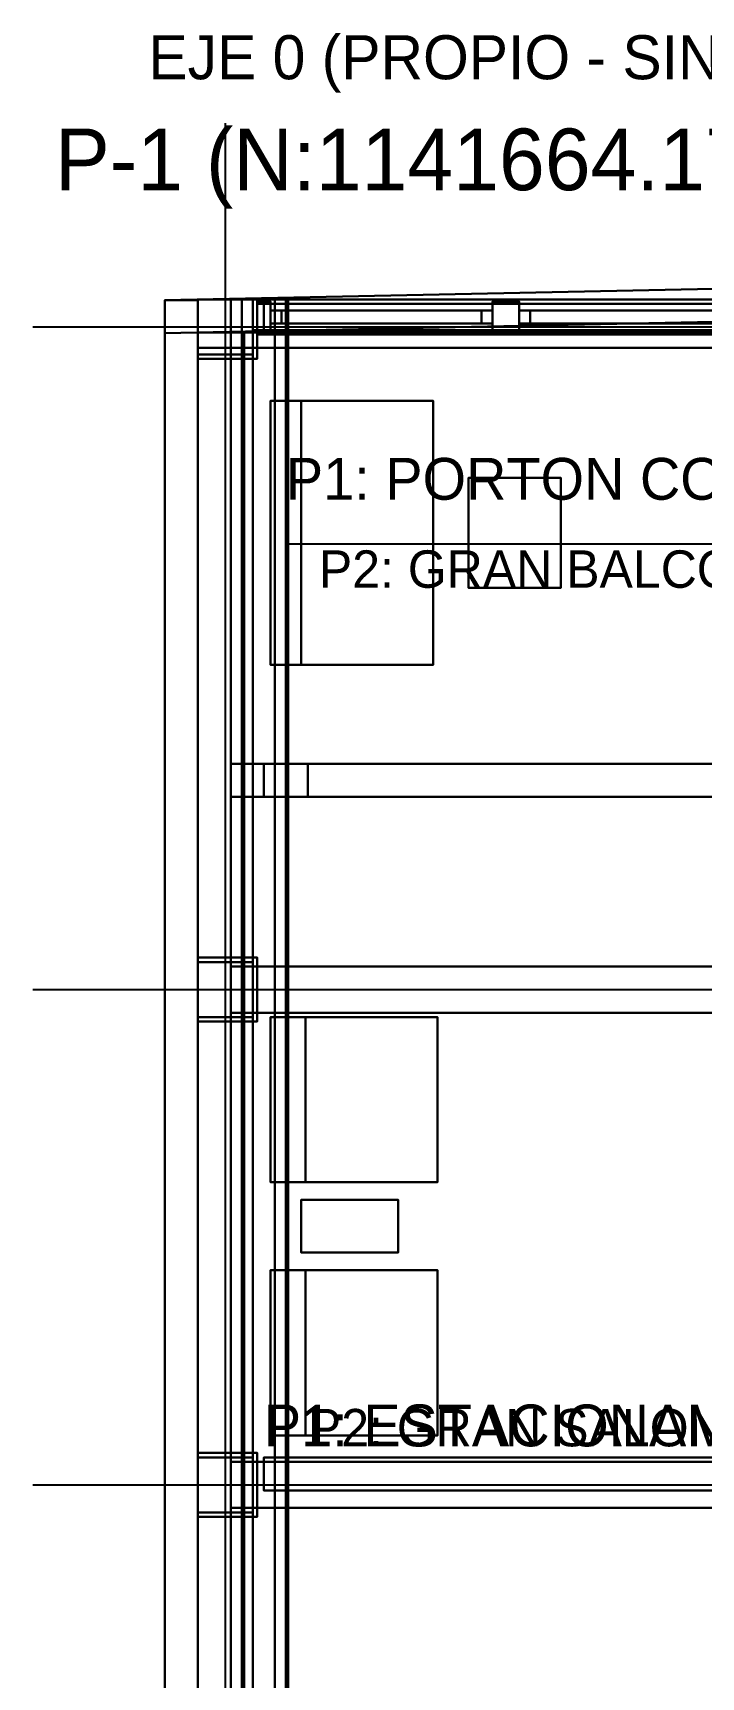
# Model space of a CAD drawing. Header units: metres. Extents: x -0.6 to 96.4, y -1.3 to 40.2.
# Drawn here: x -0.6 to 2.44, y 18.45 to 25.92 of the extents above; entities that cross this region are included whole.
import ezdxf

# ---------------------------------------------------------------- set-up
doc = ezdxf.new("R2010")
doc.units = ezdxf.units.M
for name, color, linetype in [('CANALON_OCULTO_PROPIO_3D', 8, 'CONTINUOUS'), ('CERCA_PERIMETRAL_3D', 8, 'CONTINUOUS'), ('COLUMNAS_3D', 1, 'CONTINUOUS'), ('CUBIERTA_CHALET_3D', 9, 'CONTINUOUS'), ('EJES_ESTRUCTURALES', 1, 'CONTINUOUS'), ('LOSA_PISO_3D', 8, 'CONTINUOUS'), ('MUROS_EXTERIORES_3D', 7, 'CONTINUOUS'), ('P2_BALCON_MADERA_3D', 30, 'CONTINUOUS'), ('P2_COLUMNAS_3D', 1, 'CONTINUOUS'), ('P2_LOSA_PISO_3D', 8, 'CONTINUOUS'), ('P2_MOBILIARIO_SOCIAL_3D', 30, 'CONTINUOUS'), ('P2_MUROS_MADERA_EXT_3D', 34, 'CONTINUOUS'), ('P2_ROTULOS', 6, 'CONTINUOUS'), ('P2_TIMBER_FRAME_3D', 34, 'CONTINUOUS'), ('PB_MOBILIARIO_GARAJE_3D', 34, 'CONTINUOUS'), ('PB_TIMBER_FRAME_3D', 34, 'CONTINUOUS'), ('PB_ZOCALO_PIEDRA_3D', 8, 'CONTINUOUS'), ('ROTULOS_TEXTO', 2, 'CONTINUOUS'), ('TERRENO_3D', 3, 'CONTINUOUS')]:
    doc.layers.add(name, color=color, linetype=linetype)

msp = doc.modelspace()

# ---------------------------------------------------------------- linework, layer by layer
at = {"layer": 'CANALON_OCULTO_PROPIO_3D', "color": 8}
for points in [[(0.15, 7.45, 6.28), (0.35, 7.45, 6.28), (0.35, 24.71, 6.28), (0.15, 24.71, 6.28)], [(0.15, 7.45, 6.34), (0.35, 7.45, 6.34), (0.35, 24.71, 6.34), (0.15, 24.71, 6.34)], [(0.15, 24.71, 6.28), (0.35, 24.71, 6.28), (0.35, 24.71, 6.34), (0.15, 24.71, 6.34)], [(0.15, 7.45, 6.28), (0.15, 24.71, 6.28), (0.15, 24.71, 6.34), (0.15, 7.45, 6.34)], [(0.3, 7.45, 5.82), (0.55, 7.45, 5.82), (0.55, 24.71, 5.82), (0.3, 24.71, 5.82)], [(0.3, 7.45, 5.88), (0.55, 7.45, 5.88), (0.55, 24.71, 5.88), (0.3, 24.71, 5.88)], [(0.3, 24.71, 5.82), (0.55, 24.71, 5.82), (0.55, 24.71, 5.88), (0.3, 24.71, 5.88)], [(0.3, 7.45, 5.82), (0.3, 24.71, 5.82), (0.3, 24.71, 5.88), (0.3, 7.45, 5.88)], [(0.35, 7.45, 6.28), (0.35, 24.71, 6.28), (0.35, 24.71, 6.34), (0.35, 7.45, 6.34)], [(0.5, 7.45, 5.88), (0.56, 7.45, 5.88), (0.56, 24.71, 5.88), (0.5, 24.71, 5.88)], [(0.5, 7.45, 6.02), (0.56, 7.45, 6.02), (0.56, 24.71, 6.02), (0.5, 24.71, 6.02)], [(0.5, 24.71, 5.88), (0.56, 24.71, 5.88), (0.56, 24.71, 6.02), (0.5, 24.71, 6.02)], [(0.5, 7.45, 5.88), (0.5, 24.71, 5.88), (0.5, 24.71, 6.02), (0.5, 7.45, 6.02)], [(0.55, 7.45, 5.82), (0.55, 24.71, 5.82), (0.55, 24.71, 5.88), (0.55, 7.45, 5.88)], [(0.56, 7.45, 5.88), (0.56, 24.71, 5.88), (0.56, 24.71, 6.02), (0.56, 7.45, 6.02)]]:
    msp.add_3dface(points, dxfattribs=at)
at = {"layer": 'CERCA_PERIMETRAL_3D', "color": 1}
for points in [[(0, 24.556, -0.2), (11.3703, 24.7909, -0.2), (11.3703, 24.9409, -0.2), (0, 24.706, -0.2)], [(0, 24.556, 0.1), (11.3703, 24.7909, 0.1), (11.3703, 24.9409, 0.1), (0, 24.706, 0.1)], [(0, 24.706, -0.2), (11.3703, 24.9409, -0.2), (11.3703, 24.9409, 0.1), (0, 24.706, 0.1)], [(0, 24.556, -0.2), (11.3703, 24.7909, -0.2), (11.3703, 24.7909, 0.1), (0, 24.556, 0.1)], [(0, 24.556, -0.2), (0, 24.706, -0.2), (0, 24.706, 0.1), (0, 24.556, 0.1)]]:
    msp.add_3dface(points, dxfattribs=at)
at = {"layer": 'CERCA_PERIMETRAL_3D', "color": 8}
for points in [[(0, 11.3), (0.15, 11.3), (0.15, 24.706), (0, 24.706)], [(0, 11.3, 2.5), (0.15, 11.3, 2.5), (0.15, 24.706, 2.5), (0, 24.706, 2.5)], [(0, 24.706), (0.15, 24.706), (0.15, 24.706, 2.5), (0, 24.706, 2.5)], [(0, 11.3), (0, 24.706), (0, 24.706, 2.5), (0, 11.3, 2.5)], [(0.15, 11.3), (0.15, 24.706), (0.15, 24.706, 2.5), (0.15, 11.3, 2.5)]]:
    msp.add_3dface(points, dxfattribs=at)
at = {"layer": 'COLUMNAS_3D', "color": 1}
for points in [[(0.15, 24.46), (0.4, 24.46), (0.4, 24.71), (0.15, 24.71)], [(0.15, 24.46, 2.85), (0.4, 24.46, 2.85), (0.4, 24.71, 2.85), (0.15, 24.71, 2.85)], [(0.15, 24.71), (0.4, 24.71), (0.4, 24.71, 2.85), (0.15, 24.71, 2.85)], [(0.15, 24.46), (0.15, 24.71), (0.15, 24.71, 2.85), (0.15, 24.46, 2.85)], [(0.4, 24.46), (0.4, 24.71), (0.4, 24.71, 2.85), (0.4, 24.46, 2.85)], [(0.15, 24.46), (0.4, 24.46), (0.4, 24.46, 2.85), (0.15, 24.46, 2.85)], [(0.15, 21.45), (0.4, 21.45), (0.4, 21.7), (0.15, 21.7)], [(0.15, 21.45, 2.85), (0.4, 21.45, 2.85), (0.4, 21.7, 2.85), (0.15, 21.7, 2.85)], [(0.15, 21.7), (0.4, 21.7), (0.4, 21.7, 2.85), (0.15, 21.7, 2.85)], [(0.15, 21.45), (0.15, 21.7), (0.15, 21.7, 2.85), (0.15, 21.45, 2.85)], [(0.4, 21.45), (0.4, 21.7), (0.4, 21.7, 2.85), (0.4, 21.45, 2.85)], [(0.15, 21.45), (0.4, 21.45), (0.4, 21.45, 2.85), (0.15, 21.45, 2.85)], [(0.15, 19.2), (0.4, 19.2), (0.4, 19.45), (0.15, 19.45)], [(0.15, 19.2, 2.85), (0.4, 19.2, 2.85), (0.4, 19.45, 2.85), (0.15, 19.45, 2.85)], [(0.15, 19.45), (0.4, 19.45), (0.4, 19.45, 2.85), (0.15, 19.45, 2.85)], [(0.15, 19.2), (0.15, 19.45), (0.15, 19.45, 2.85), (0.15, 19.2, 2.85)], [(0.4, 19.2), (0.4, 19.45), (0.4, 19.45, 2.85), (0.4, 19.2, 2.85)], [(0.15, 19.2), (0.4, 19.2), (0.4, 19.2, 2.85), (0.15, 19.2, 2.85)]]:
    msp.add_3dface(points, dxfattribs=at)
at = {"layer": 'CUBIERTA_CHALET_3D', "color": 9}
for points in [[(0.4, 7.45, 5.9188), (4.85, 7.45, 8.6994), (4.85, 24.71, 8.6994), (0.4, 24.71, 5.9188)], [(0.4, 7.45, 6.0988), (4.85, 7.45, 8.8794), (4.85, 24.71, 8.8794), (0.4, 24.71, 6.0988)], [(0.4, 24.71, 5.9188), (4.85, 24.71, 8.6994), (4.85, 24.71, 8.8794), (0.4, 24.71, 6.0988)], [(0.4, 7.45, 5.9188), (0.4, 24.71, 5.9188), (0.4, 24.71, 6.0988), (0.4, 7.45, 6.0988)]]:
    msp.add_3dface(points, dxfattribs=at)
at = {"layer": 'EJES_ESTRUCTURALES', "color": 1}
for p, q in [((0.275, 1.8), (0.275, 25.51)), ((-0.6, 24.585), (10.4, 24.585)), ((-0.6, 21.575), (10.4, 21.575)), ((-0.6, 19.325), (10.4, 19.325))]:
    msp.add_line(p, q, dxfattribs=at)
at = {"layer": 'LOSA_PISO_3D', "color": 8}
for points in [[(0.15, 10.35, -0.15), (9.15, 10.35, -0.15), (9.15, 24.71, -0.15), (0.15, 24.71, -0.15)], [(0.15, 10.35), (9.15, 10.35), (9.15, 24.71), (0.15, 24.71)], [(0.15, 24.71, -0.15), (9.15, 24.71, -0.15), (9.15, 24.71), (0.15, 24.71)], [(0.15, 10.35, -0.15), (0.15, 24.71, -0.15), (0.15, 24.71), (0.15, 10.35)]]:
    msp.add_3dface(points, dxfattribs=at)
at = {"layer": 'MUROS_EXTERIORES_3D', "color": 7}
for points in [[(0.15, 3), (0.3, 3), (0.3, 24.71), (0.15, 24.71)], [(0.15, 3, 2.85), (0.3, 3, 2.85), (0.3, 24.71, 2.85), (0.15, 24.71, 2.85)], [(0.15, 24.71), (0.3, 24.71), (0.3, 24.71, 2.85), (0.15, 24.71, 2.85)], [(0.15, 3), (0.15, 24.71), (0.15, 24.71, 2.85), (0.15, 3, 2.85)], [(0.15, 24.56), (0.4, 24.56), (0.4, 24.71), (0.15, 24.71)], [(0.15, 24.56, 2.85), (0.4, 24.56, 2.85), (0.4, 24.71, 2.85), (0.15, 24.71, 2.85)], [(0.15, 24.71), (0.4, 24.71), (0.4, 24.71, 2.85), (0.15, 24.71, 2.85)], [(0.15, 24.56), (0.15, 24.71), (0.15, 24.71, 2.85), (0.15, 24.56, 2.85)], [(0.3, 3), (0.3, 24.71), (0.3, 24.71, 2.85), (0.3, 3, 2.85)], [(0.4, 24.56), (0.4, 24.71), (0.4, 24.71, 2.85), (0.4, 24.56, 2.85)], [(0.4, 24.56, 2.4), (2.7, 24.56, 2.4), (2.7, 24.71, 2.4), (0.4, 24.71, 2.4)], [(0.4, 24.56, 2.85), (2.7, 24.56, 2.85), (2.7, 24.71, 2.85), (0.4, 24.71, 2.85)], [(0.4, 24.71, 2.4), (2.7, 24.71, 2.4), (2.7, 24.71, 2.85), (0.4, 24.71, 2.85)], [(0.4, 24.56, 2.4), (0.4, 24.71, 2.4), (0.4, 24.71, 2.85), (0.4, 24.56, 2.85)], [(0.15, 24.56), (0.4, 24.56), (0.4, 24.56, 2.85), (0.15, 24.56, 2.85)], [(0.4, 24.56, 2.4), (2.7, 24.56, 2.4), (2.7, 24.56, 2.85), (0.4, 24.56, 2.85)]]:
    msp.add_3dface(points, dxfattribs=at)
at = {"layer": 'P2_BALCON_MADERA_3D', "color": 30}
for points in [[(0.42, 24.55, 3.97), (2.68, 24.55, 3.97), (2.68, 24.71, 3.97), (0.42, 24.71, 3.97)], [(0.42, 24.55, 4.05), (2.68, 24.55, 4.05), (2.68, 24.71, 4.05), (0.42, 24.71, 4.05)], [(0.42, 24.71, 3.97), (2.68, 24.71, 3.97), (2.68, 24.71, 4.05), (0.42, 24.71, 4.05)], [(0.42, 24.55, 3.97), (0.42, 24.71, 3.97), (0.42, 24.71, 4.05), (0.42, 24.55, 4.05)], [(0.42, 24.56, 3), (0.48, 24.56, 3), (0.48, 24.7, 3), (0.42, 24.7, 3)], [(0.42, 24.56, 4.05), (0.48, 24.56, 4.05), (0.48, 24.7, 4.05), (0.42, 24.7, 4.05)], [(0.42, 24.7, 3), (0.48, 24.7, 3), (0.48, 24.7, 4.05), (0.42, 24.7, 4.05)], [(0.42, 24.56, 3), (0.42, 24.7, 3), (0.42, 24.7, 4.05), (0.42, 24.56, 4.05)], [(0.42, 24.57, 3.05), (2.68, 24.57, 3.05), (2.68, 24.69, 3.05), (0.42, 24.69, 3.05)], [(0.42, 24.57, 3.13), (2.68, 24.57, 3.13), (2.68, 24.69, 3.13), (0.42, 24.69, 3.13)], [(0.42, 24.69, 3.05), (2.68, 24.69, 3.05), (2.68, 24.69, 3.13), (0.42, 24.69, 3.13)], [(0.42, 24.57, 3.05), (0.42, 24.69, 3.05), (0.42, 24.69, 3.13), (0.42, 24.57, 3.13)], [(0.48, 24.56, 3), (0.48, 24.7, 3), (0.48, 24.7, 4.05), (0.48, 24.56, 4.05)], [(0.48, 24.6, 3.13), (0.53, 24.6, 3.13), (0.53, 24.66, 3.13), (0.48, 24.66, 3.13)], [(0.48, 24.66, 3.13), (0.53, 24.66, 3.13), (1.49, 24.66, 3.97), (1.44, 24.66, 3.97)], [(0.48, 24.6, 3.13), (0.48, 24.66, 3.13), (1.44, 24.66, 3.97), (1.44, 24.6, 3.97)], [(0.48, 24.6, 3.97), (0.53, 24.6, 3.97), (0.53, 24.66, 3.97), (0.48, 24.66, 3.97)], [(1.44, 24.66, 3.13), (1.49, 24.66, 3.13), (0.53, 24.66, 3.97), (0.48, 24.66, 3.97)], [(1.44, 24.6, 3.13), (1.44, 24.66, 3.13), (0.48, 24.66, 3.97), (0.48, 24.6, 3.97)], [(0.53, 24.6, 3.13), (0.53, 24.66, 3.13), (1.49, 24.66, 3.97), (1.49, 24.6, 3.97)], [(1.49, 24.6, 3.13), (1.49, 24.66, 3.13), (0.53, 24.66, 3.97), (0.53, 24.6, 3.97)], [(1.44, 24.6, 3.97), (1.49, 24.6, 3.97), (1.49, 24.66, 3.97), (1.44, 24.66, 3.97)], [(1.44, 24.6, 3.13), (1.49, 24.6, 3.13), (1.49, 24.66, 3.13), (1.44, 24.66, 3.13)], [(1.49, 24.56, 3), (1.61, 24.56, 3), (1.61, 24.7, 3), (1.49, 24.7, 3)], [(1.49, 24.56, 4.05), (1.61, 24.56, 4.05), (1.61, 24.7, 4.05), (1.49, 24.7, 4.05)], [(1.49, 24.7, 3), (1.61, 24.7, 3), (1.61, 24.7, 4.05), (1.49, 24.7, 4.05)], [(1.49, 24.56, 3), (1.49, 24.7, 3), (1.49, 24.7, 4.05), (1.49, 24.56, 4.05)], [(1.61, 24.56, 3), (1.61, 24.7, 3), (1.61, 24.7, 4.05), (1.61, 24.56, 4.05)], [(1.61, 24.6, 3.13), (1.66, 24.6, 3.13), (1.66, 24.66, 3.13), (1.61, 24.66, 3.13)], [(1.61, 24.66, 3.13), (1.66, 24.66, 3.13), (2.62, 24.66, 3.97), (2.57, 24.66, 3.97)], [(1.61, 24.6, 3.13), (1.61, 24.66, 3.13), (2.57, 24.66, 3.97), (2.57, 24.6, 3.97)], [(1.61, 24.6, 3.97), (1.66, 24.6, 3.97), (1.66, 24.66, 3.97), (1.61, 24.66, 3.97)], [(2.57, 24.66, 3.13), (2.62, 24.66, 3.13), (1.66, 24.66, 3.97), (1.61, 24.66, 3.97)], [(2.57, 24.6, 3.13), (2.57, 24.66, 3.13), (1.61, 24.66, 3.97), (1.61, 24.6, 3.97)], [(1.66, 24.6, 3.13), (1.66, 24.66, 3.13), (2.62, 24.66, 3.97), (2.62, 24.6, 3.97)], [(2.62, 24.6, 3.13), (2.62, 24.66, 3.13), (1.66, 24.66, 3.97), (1.66, 24.6, 3.97)], [(0.48, 24.6, 3.13), (0.53, 24.6, 3.13), (1.49, 24.6, 3.97), (1.44, 24.6, 3.97)], [(1.44, 24.6, 3.13), (1.49, 24.6, 3.13), (0.53, 24.6, 3.97), (0.48, 24.6, 3.97)], [(1.61, 24.6, 3.13), (1.66, 24.6, 3.13), (2.62, 24.6, 3.97), (2.57, 24.6, 3.97)], [(2.57, 24.6, 3.13), (2.62, 24.6, 3.13), (1.66, 24.6, 3.97), (1.61, 24.6, 3.97)], [(0.42, 24.57, 3.05), (2.68, 24.57, 3.05), (2.68, 24.57, 3.13), (0.42, 24.57, 3.13)], [(0.42, 24.56, 3), (0.48, 24.56, 3), (0.48, 24.56, 4.05), (0.42, 24.56, 4.05)], [(0.42, 24.55, 3.97), (2.68, 24.55, 3.97), (2.68, 24.55, 4.05), (0.42, 24.55, 4.05)], [(1.49, 24.56, 3), (1.61, 24.56, 3), (1.61, 24.56, 4.05), (1.49, 24.56, 4.05)]]:
    msp.add_3dface(points, dxfattribs=at)
at = {"layer": 'P2_COLUMNAS_3D', "color": 1}
for points in [[(0.15, 24.46, 3), (0.4, 24.46, 3), (0.4, 24.71, 3), (0.15, 24.71, 3)], [(0.15, 24.46, 5.85), (0.4, 24.46, 5.85), (0.4, 24.71, 5.85), (0.15, 24.71, 5.85)], [(0.15, 24.71, 3), (0.4, 24.71, 3), (0.4, 24.71, 5.85), (0.15, 24.71, 5.85)], [(0.15, 24.46, 3), (0.15, 24.71, 3), (0.15, 24.71, 5.85), (0.15, 24.46, 5.85)], [(0.4, 24.46, 3), (0.4, 24.71, 3), (0.4, 24.71, 5.85), (0.4, 24.46, 5.85)], [(0.15, 24.46, 3), (0.4, 24.46, 3), (0.4, 24.46, 5.85), (0.15, 24.46, 5.85)], [(0.15, 21.45, 3), (0.4, 21.45, 3), (0.4, 21.7, 3), (0.15, 21.7, 3)], [(0.15, 21.45, 5.85), (0.4, 21.45, 5.85), (0.4, 21.7, 5.85), (0.15, 21.7, 5.85)], [(0.15, 21.7, 3), (0.4, 21.7, 3), (0.4, 21.7, 5.85), (0.15, 21.7, 5.85)], [(0.15, 21.45, 3), (0.15, 21.7, 3), (0.15, 21.7, 5.85), (0.15, 21.45, 5.85)], [(0.4, 21.45, 3), (0.4, 21.7, 3), (0.4, 21.7, 5.85), (0.4, 21.45, 5.85)], [(0.15, 21.45, 3), (0.4, 21.45, 3), (0.4, 21.45, 5.85), (0.15, 21.45, 5.85)], [(0.15, 19.2, 3), (0.4, 19.2, 3), (0.4, 19.45, 3), (0.15, 19.45, 3)], [(0.15, 19.2, 5.85), (0.4, 19.2, 5.85), (0.4, 19.45, 5.85), (0.15, 19.45, 5.85)], [(0.15, 19.45, 3), (0.4, 19.45, 3), (0.4, 19.45, 5.85), (0.15, 19.45, 5.85)], [(0.15, 19.2, 3), (0.15, 19.45, 3), (0.15, 19.45, 5.85), (0.15, 19.2, 5.85)], [(0.4, 19.2, 3), (0.4, 19.45, 3), (0.4, 19.45, 5.85), (0.4, 19.2, 5.85)], [(0.15, 19.2, 3), (0.4, 19.2, 3), (0.4, 19.2, 5.85), (0.15, 19.2, 5.85)]]:
    msp.add_3dface(points, dxfattribs=at)
at = {"layer": 'P2_LOSA_PISO_3D', "color": 8}
for points in [[(0.15, 10.35, 2.85), (9.15, 10.35, 2.85), (9.15, 24.71, 2.85), (0.15, 24.71, 2.85)], [(0.15, 10.35, 3), (9.15, 10.35, 3), (9.15, 24.71, 3), (0.15, 24.71, 3)], [(0.15, 24.71, 2.85), (9.15, 24.71, 2.85), (9.15, 24.71, 3), (0.15, 24.71, 3)], [(0.15, 10.35, 2.85), (0.15, 24.71, 2.85), (0.15, 24.71, 3), (0.15, 10.35, 3)]]:
    msp.add_3dface(points, dxfattribs=at)
at = {"layer": 'P2_MOBILIARIO_SOCIAL_3D', "color": 34}
for points in [[(0.48, 23.05, 3), (1.22, 23.05, 3), (1.22, 24.25, 3), (0.48, 24.25, 3)], [(0.48, 23.05, 3.4), (1.22, 23.05, 3.4), (1.22, 24.25, 3.4), (0.48, 24.25, 3.4)], [(0.48, 24.25, 3), (1.22, 24.25, 3), (1.22, 24.25, 3.4), (0.48, 24.25, 3.4)], [(0.48, 23.05, 3), (0.48, 24.25, 3), (0.48, 24.25, 3.4), (0.48, 23.05, 3.4)], [(1.22, 23.05, 3), (1.22, 24.25, 3), (1.22, 24.25, 3.4), (1.22, 23.05, 3.4)], [(1.38, 23.4, 3), (1.8, 23.4, 3), (1.8, 23.9, 3), (1.38, 23.9, 3)], [(1.38, 23.4, 3.42), (1.8, 23.4, 3.42), (1.8, 23.9, 3.42), (1.38, 23.9, 3.42)], [(1.38, 23.9, 3), (1.8, 23.9, 3), (1.8, 23.9, 3.42), (1.38, 23.9, 3.42)], [(1.38, 23.4, 3), (1.38, 23.9, 3), (1.38, 23.9, 3.42), (1.38, 23.4, 3.42)], [(1.8, 23.4, 3), (1.8, 23.9, 3), (1.8, 23.9, 3.42), (1.8, 23.4, 3.42)], [(1.38, 23.4, 3), (1.8, 23.4, 3), (1.8, 23.4, 3.42), (1.38, 23.4, 3.42)], [(0.48, 23.05, 3), (1.22, 23.05, 3), (1.22, 23.05, 3.4), (0.48, 23.05, 3.4)], [(0.48, 20.7, 3.42), (0.64, 20.7, 3.42), (0.64, 21.45, 3.42), (0.48, 21.45, 3.42)], [(0.48, 20.7, 3.82), (0.64, 20.7, 3.82), (0.64, 21.45, 3.82), (0.48, 21.45, 3.82)], [(0.48, 21.45, 3.42), (0.64, 21.45, 3.42), (0.64, 21.45, 3.82), (0.48, 21.45, 3.82)], [(0.48, 20.7, 3.42), (0.48, 21.45, 3.42), (0.48, 21.45, 3.82), (0.48, 20.7, 3.82)], [(0.64, 20.7, 3.42), (0.64, 21.45, 3.42), (0.64, 21.45, 3.82), (0.64, 20.7, 3.82)], [(0.48, 20.7, 3.42), (0.64, 20.7, 3.42), (0.64, 20.7, 3.82), (0.48, 20.7, 3.82)], [(0.62, 20.38, 3), (1.06, 20.38, 3), (1.06, 20.62, 3), (0.62, 20.62, 3)], [(0.62, 20.38, 3.48), (1.06, 20.38, 3.48), (1.06, 20.62, 3.48), (0.62, 20.62, 3.48)], [(0.62, 20.62, 3), (1.06, 20.62, 3), (1.06, 20.62, 3.48), (0.62, 20.62, 3.48)], [(0.62, 20.38, 3), (0.62, 20.62, 3), (0.62, 20.62, 3.48), (0.62, 20.38, 3.48)], [(1.06, 20.38, 3), (1.06, 20.62, 3), (1.06, 20.62, 3.48), (1.06, 20.38, 3.48)], [(0.62, 20.38, 3), (1.06, 20.38, 3), (1.06, 20.38, 3.48), (0.62, 20.38, 3.48)], [(0.48, 19.55, 3.42), (0.64, 19.55, 3.42), (0.64, 20.3, 3.42), (0.48, 20.3, 3.42)], [(0.48, 19.55, 3.82), (0.64, 19.55, 3.82), (0.64, 20.3, 3.82), (0.48, 20.3, 3.82)], [(0.48, 20.3, 3.42), (0.64, 20.3, 3.42), (0.64, 20.3, 3.82), (0.48, 20.3, 3.82)], [(0.48, 19.55, 3.42), (0.48, 20.3, 3.42), (0.48, 20.3, 3.82), (0.48, 19.55, 3.82)], [(0.64, 19.55, 3.42), (0.64, 20.3, 3.42), (0.64, 20.3, 3.82), (0.64, 19.55, 3.82)], [(0.48, 19.55, 3.42), (0.64, 19.55, 3.42), (0.64, 19.55, 3.82), (0.48, 19.55, 3.82)]]:
    msp.add_3dface(points, dxfattribs=at)
at = {"layer": 'P2_MOBILIARIO_SOCIAL_3D', "color": 30}
for points in [[(0.48, 23.05, 3.4), (0.62, 23.05, 3.4), (0.62, 24.25, 3.4), (0.48, 24.25, 3.4)], [(0.48, 23.05, 3.78), (0.62, 23.05, 3.78), (0.62, 24.25, 3.78), (0.48, 24.25, 3.78)], [(0.48, 24.25, 3.4), (0.62, 24.25, 3.4), (0.62, 24.25, 3.78), (0.48, 24.25, 3.78)], [(0.48, 23.05, 3.4), (0.48, 24.25, 3.4), (0.48, 24.25, 3.78), (0.48, 23.05, 3.78)], [(0.62, 23.05, 3.4), (0.62, 24.25, 3.4), (0.62, 24.25, 3.78), (0.62, 23.05, 3.78)], [(0.48, 23.05, 3.4), (0.62, 23.05, 3.4), (0.62, 23.05, 3.78), (0.48, 23.05, 3.78)], [(0.48, 20.7, 3), (1.24, 20.7, 3), (1.24, 21.45, 3), (0.48, 21.45, 3)], [(0.48, 20.7, 3.42), (1.24, 20.7, 3.42), (1.24, 21.45, 3.42), (0.48, 21.45, 3.42)], [(0.48, 21.45, 3), (1.24, 21.45, 3), (1.24, 21.45, 3.42), (0.48, 21.45, 3.42)], [(0.48, 20.7, 3), (0.48, 21.45, 3), (0.48, 21.45, 3.42), (0.48, 20.7, 3.42)], [(1.24, 20.7, 3), (1.24, 21.45, 3), (1.24, 21.45, 3.42), (1.24, 20.7, 3.42)], [(0.48, 20.7, 3), (1.24, 20.7, 3), (1.24, 20.7, 3.42), (0.48, 20.7, 3.42)], [(0.48, 19.55, 3), (1.24, 19.55, 3), (1.24, 20.3, 3), (0.48, 20.3, 3)], [(0.48, 19.55, 3.42), (1.24, 19.55, 3.42), (1.24, 20.3, 3.42), (0.48, 20.3, 3.42)], [(0.48, 20.3, 3), (1.24, 20.3, 3), (1.24, 20.3, 3.42), (0.48, 20.3, 3.42)], [(0.48, 19.55, 3), (0.48, 20.3, 3), (0.48, 20.3, 3.42), (0.48, 19.55, 3.42)], [(1.24, 19.55, 3), (1.24, 20.3, 3), (1.24, 20.3, 3.42), (1.24, 19.55, 3.42)], [(0.48, 19.55, 3), (1.24, 19.55, 3), (1.24, 19.55, 3.42), (0.48, 19.55, 3.42)]]:
    msp.add_3dface(points, dxfattribs=at)
at = {"layer": 'P2_MUROS_MADERA_EXT_3D', "color": 34}
for points in [[(0.15, 7.45, 3), (0.3, 7.45, 3), (0.3, 24.71, 3), (0.15, 24.71, 3)], [(0.15, 7.45, 6.28), (0.3, 7.45, 6.28), (0.3, 24.71, 6.28), (0.15, 24.71, 6.28)], [(0.15, 24.71, 3), (0.3, 24.71, 3), (0.3, 24.71, 6.28), (0.15, 24.71, 6.28)], [(0.15, 7.45, 3), (0.15, 24.71, 3), (0.15, 24.71, 6.28), (0.15, 7.45, 6.28)], [(0.3, 7.45, 3), (0.3, 24.71, 3), (0.3, 24.71, 6.28), (0.3, 7.45, 6.28)], [(0.3, 22.45, 3), (0.65, 22.45, 3), (0.65, 22.6, 3), (0.3, 22.6, 3)], [(0.3, 22.45, 5.85), (0.65, 22.45, 5.85), (0.65, 22.6, 5.85), (0.3, 22.6, 5.85)], [(0.3, 22.6, 3), (0.65, 22.6, 3), (0.65, 22.6, 5.85), (0.3, 22.6, 5.85)], [(0.3, 22.45, 3), (0.3, 22.6, 3), (0.3, 22.6, 5.85), (0.3, 22.45, 5.85)], [(0.45, 22.45, 5.85), (4.85, 22.45, 5.85), (4.85, 22.6, 5.85), (0.45, 22.6, 5.85)], [(0.45, 22.45, 5.95), (4.85, 22.45, 8.6994), (4.85, 22.6, 8.6994), (0.45, 22.6, 5.95)], [(0.45, 22.6, 5.85), (4.85, 22.6, 5.85), (4.85, 22.6, 8.6994), (0.45, 22.6, 5.95)], [(0.45, 22.45, 5.85), (0.45, 22.6, 5.85), (0.45, 22.6, 5.95), (0.45, 22.45, 5.95)], [(0.65, 22.45, 3), (0.65, 22.6, 3), (0.65, 22.6, 5.85), (0.65, 22.45, 5.85)], [(0.65, 22.45, 5.25), (2.55, 22.45, 5.25), (2.55, 22.6, 5.25), (0.65, 22.6, 5.25)], [(0.65, 22.45, 5.85), (2.55, 22.45, 5.85), (2.55, 22.6, 5.85), (0.65, 22.6, 5.85)], [(0.65, 22.6, 5.25), (2.55, 22.6, 5.25), (2.55, 22.6, 5.85), (0.65, 22.6, 5.85)], [(0.65, 22.45, 5.25), (0.65, 22.6, 5.25), (0.65, 22.6, 5.85), (0.65, 22.45, 5.85)], [(0.3, 22.45, 3), (0.65, 22.45, 3), (0.65, 22.45, 5.85), (0.3, 22.45, 5.85)], [(0.45, 22.45, 5.85), (4.85, 22.45, 5.85), (4.85, 22.45, 8.6994), (0.45, 22.45, 5.95)], [(0.65, 22.45, 5.25), (2.55, 22.45, 5.25), (2.55, 22.45, 5.85), (0.65, 22.45, 5.85)]]:
    msp.add_3dface(points, dxfattribs=at)
at = {"layer": 'P2_TIMBER_FRAME_3D', "color": 34}
for points in [[(0.15, 24.44, 3), (0.42, 24.44, 3), (0.42, 24.71, 3), (0.15, 24.71, 3)], [(0.15, 24.44, 5.85), (0.42, 24.44, 5.85), (0.42, 24.71, 5.85), (0.15, 24.71, 5.85)], [(0.15, 24.71, 3), (0.42, 24.71, 3), (0.42, 24.71, 5.85), (0.15, 24.71, 5.85)], [(0.15, 24.44, 3), (0.15, 24.71, 3), (0.15, 24.71, 5.85), (0.15, 24.44, 5.85)], [(0.42, 24.44, 3), (0.42, 24.71, 3), (0.42, 24.71, 5.85), (0.42, 24.44, 5.85)], [(0.45, 24.56, 5.67), (9.15, 24.56, 5.67), (9.15, 24.71, 5.67), (0.45, 24.71, 5.67)], [(0.45, 24.56, 5.85), (9.15, 24.56, 5.85), (9.15, 24.71, 5.85), (0.45, 24.71, 5.85)], [(0.45, 24.71, 5.67), (9.15, 24.71, 5.67), (9.15, 24.71, 5.85), (0.45, 24.71, 5.85)], [(0.45, 24.56, 5.67), (0.45, 24.71, 5.67), (0.45, 24.71, 5.85), (0.45, 24.56, 5.85)], [(0.45, 24.56, 5.67), (9.15, 24.56, 5.67), (9.15, 24.56, 5.85), (0.45, 24.56, 5.85)], [(0.15, 24.44, 3), (0.42, 24.44, 3), (0.42, 24.44, 5.85), (0.15, 24.44, 5.85)], [(0.15, 21.43, 3), (0.42, 21.43, 3), (0.42, 21.72, 3), (0.15, 21.72, 3)], [(0.15, 21.43, 5.85), (0.42, 21.43, 5.85), (0.42, 21.72, 5.85), (0.15, 21.72, 5.85)], [(0.15, 21.72, 3), (0.42, 21.72, 3), (0.42, 21.72, 5.85), (0.15, 21.72, 5.85)], [(0.15, 21.43, 3), (0.15, 21.72, 3), (0.15, 21.72, 5.85), (0.15, 21.43, 5.85)], [(0.42, 21.43, 3), (0.42, 21.72, 3), (0.42, 21.72, 5.85), (0.42, 21.43, 5.85)], [(0.15, 21.43, 3), (0.42, 21.43, 3), (0.42, 21.43, 5.85), (0.15, 21.43, 5.85)], [(0.15, 19.18, 3), (0.42, 19.18, 3), (0.42, 19.47, 3), (0.15, 19.47, 3)], [(0.15, 19.18, 5.85), (0.42, 19.18, 5.85), (0.42, 19.47, 5.85), (0.15, 19.47, 5.85)], [(0.15, 19.47, 3), (0.42, 19.47, 3), (0.42, 19.47, 5.85), (0.15, 19.47, 5.85)], [(0.15, 19.18, 3), (0.15, 19.47, 3), (0.15, 19.47, 5.85), (0.15, 19.18, 5.85)], [(0.42, 19.18, 3), (0.42, 19.47, 3), (0.42, 19.47, 5.85), (0.42, 19.18, 5.85)], [(0.45, 19.3, 5.67), (9.15, 19.3, 5.67), (9.15, 19.45, 5.67), (0.45, 19.45, 5.67)], [(0.45, 19.3, 5.85), (9.15, 19.3, 5.85), (9.15, 19.45, 5.85), (0.45, 19.45, 5.85)], [(0.45, 19.45, 5.67), (9.15, 19.45, 5.67), (9.15, 19.45, 5.85), (0.45, 19.45, 5.85)], [(0.45, 19.3, 5.67), (0.45, 19.45, 5.67), (0.45, 19.45, 5.85), (0.45, 19.3, 5.85)], [(0.45, 19.3, 5.67), (9.15, 19.3, 5.67), (9.15, 19.3, 5.85), (0.45, 19.3, 5.85)], [(0.15, 19.18, 3), (0.42, 19.18, 3), (0.42, 19.18, 5.85), (0.15, 19.18, 5.85)]]:
    msp.add_3dface(points, dxfattribs=at)
at = {"layer": 'PB_MOBILIARIO_GARAJE_3D', "color": 8}
for p, q in [((0.55, 23.6, 0.005), (2.65, 23.6, 0.005)), ((0.55, 18.2, 0.005), (0.55, 23.6, 0.005))]:
    msp.add_line(p, q, dxfattribs=at)
for points in [[(0.4, 24.49, 2.35), (3.26, 24.49, 2.35), (3.26, 24.57, 2.35), (0.4, 24.57, 2.35)], [(0.4, 24.49, 2.42), (3.26, 24.49, 2.42), (3.26, 24.57, 2.42), (0.4, 24.57, 2.42)], [(0.4, 24.57, 2.35), (3.26, 24.57, 2.35), (3.26, 24.57, 2.42), (0.4, 24.57, 2.42)], [(0.4, 24.49, 2.35), (0.4, 24.57, 2.35), (0.4, 24.57, 2.42), (0.4, 24.49, 2.42)], [(0.4, 24.49, 2.35), (3.26, 24.49, 2.35), (3.26, 24.49, 2.42), (0.4, 24.49, 2.42)]]:
    msp.add_3dface(points, dxfattribs=at)
at = {"layer": 'PB_TIMBER_FRAME_3D', "color": 34}
for points in [[(0.3, 21.47, 2.65), (3.3, 21.47, 2.65), (3.3, 21.68, 2.65), (0.3, 21.68, 2.65)], [(0.3, 21.47, 2.85), (3.3, 21.47, 2.85), (3.3, 21.68, 2.85), (0.3, 21.68, 2.85)], [(0.3, 21.68, 2.65), (3.3, 21.68, 2.65), (3.3, 21.68, 2.85), (0.3, 21.68, 2.85)], [(0.3, 21.47, 2.65), (0.3, 21.68, 2.65), (0.3, 21.68, 2.85), (0.3, 21.47, 2.85)], [(0.3, 21.47, 2.65), (3.3, 21.47, 2.65), (3.3, 21.47, 2.85), (0.3, 21.47, 2.85)], [(0.3, 19.22, 2.65), (3.3, 19.22, 2.65), (3.3, 19.43, 2.65), (0.3, 19.43, 2.65)], [(0.3, 19.22, 2.85), (3.3, 19.22, 2.85), (3.3, 19.43, 2.85), (0.3, 19.43, 2.85)], [(0.3, 19.43, 2.65), (3.3, 19.43, 2.65), (3.3, 19.43, 2.85), (0.3, 19.43, 2.85)], [(0.3, 19.22, 2.65), (0.3, 19.43, 2.65), (0.3, 19.43, 2.85), (0.3, 19.22, 2.85)], [(0.3, 19.22, 2.65), (3.3, 19.22, 2.65), (3.3, 19.22, 2.85), (0.3, 19.22, 2.85)]]:
    msp.add_3dface(points, dxfattribs=at)
at = {"layer": 'PB_ZOCALO_PIEDRA_3D', "color": 8}
for points in [[(0.15, 24.49), (0.4, 24.49), (0.4, 24.71), (0.15, 24.71)], [(0.15, 24.49, 2.85), (0.4, 24.49, 2.85), (0.4, 24.71, 2.85), (0.15, 24.71, 2.85)], [(0.15, 24.71), (0.4, 24.71), (0.4, 24.71, 2.85), (0.15, 24.71, 2.85)], [(0.15, 24.49), (0.15, 24.71), (0.15, 24.71, 2.85), (0.15, 24.49, 2.85)], [(0.4, 24.49), (0.4, 24.71), (0.4, 24.71, 2.85), (0.4, 24.49, 2.85)], [(0.3, 10.4), (0.36, 10.4), (0.36, 24.56), (0.3, 24.56)], [(0.3, 10.4, 1.05), (0.36, 10.4, 1.05), (0.36, 24.56, 1.05), (0.3, 24.56, 1.05)], [(0.3, 24.56), (0.36, 24.56), (0.36, 24.56, 1.05), (0.3, 24.56, 1.05)], [(0.3, 10.4), (0.3, 24.56), (0.3, 24.56, 1.05), (0.3, 10.4, 1.05)], [(0.36, 10.4), (0.36, 24.56), (0.36, 24.56, 1.05), (0.36, 10.4, 1.05)], [(0.15, 24.49), (0.4, 24.49), (0.4, 24.49, 2.85), (0.15, 24.49, 2.85)]]:
    msp.add_3dface(points, dxfattribs=at)
at = {"layer": 'TERRENO_3D', "color": 3}
for points in [[(0.15, 14.2, -1.25), (9, 14.2, -1.25), (9, 24.71, -0.2), (0.15, 24.71, -0.2)], [(0.15, 14.2, -1.05), (9, 14.2, -1.05), (9, 24.71, -0.15), (0.15, 24.71, -0.15)], [(0.15, 24.71, -0.2), (9, 24.71, -0.2), (9, 24.71, -0.15), (0.15, 24.71, -0.15)], [(0.15, 14.2, -1.25), (0.15, 24.71, -0.2), (0.15, 24.71, -0.15), (0.15, 14.2, -1.05)]]:
    msp.add_3dface(points, dxfattribs=at)

# ---------------------------------------------------------------- texts
at = {"layer": 'EJES_ESTRUCTURALES', "color": 1}
msp.add_text('EJE 0 (PROPIO - SIN ALERO)', height=0.2, dxfattribs=at).set_placement((-0.075, 25.71))
at = {"layer": 'P2_ROTULOS', "color": 6}
for s, p in [('P2: GRAN BALCONADA SOCIAL TECHADA (5,55 x 1,96m)', (0.7, 23.4, 3.05)), ('P2: GRAN SALON - COMEDOR CHALET SIN CHIMENEA (5,55 x 6,25m)', (0.65, 19.5, 3.05))]:
    msp.add_text(s, height=0.17, dxfattribs=at).set_placement(p)
at = {"layer": 'ROTULOS_TEXTO', "color": 2}
for s, p in [('P1: PORTON CORREDIZO SOBRE RIEL LATERAL DERECHO', (0.55, 23.8, 0.05)), ('P1: ESTACIONAMIENTO FLUIDO SIN TOPES (2 AUTOS, 3,00m)', (0.45, 19.5, 0.05))]:
    msp.add_text(s, height=0.19, dxfattribs=at).set_placement(p)
at = {"layer": 'TERRENO_3D', "color": 1}
msp.add_text('P-1 (N:1141664.17, E:529755.04)', height=0.28, dxfattribs=at).set_placement((-0.5, 25.206, 0.2))

doc.saveas('drawing.dxf')
